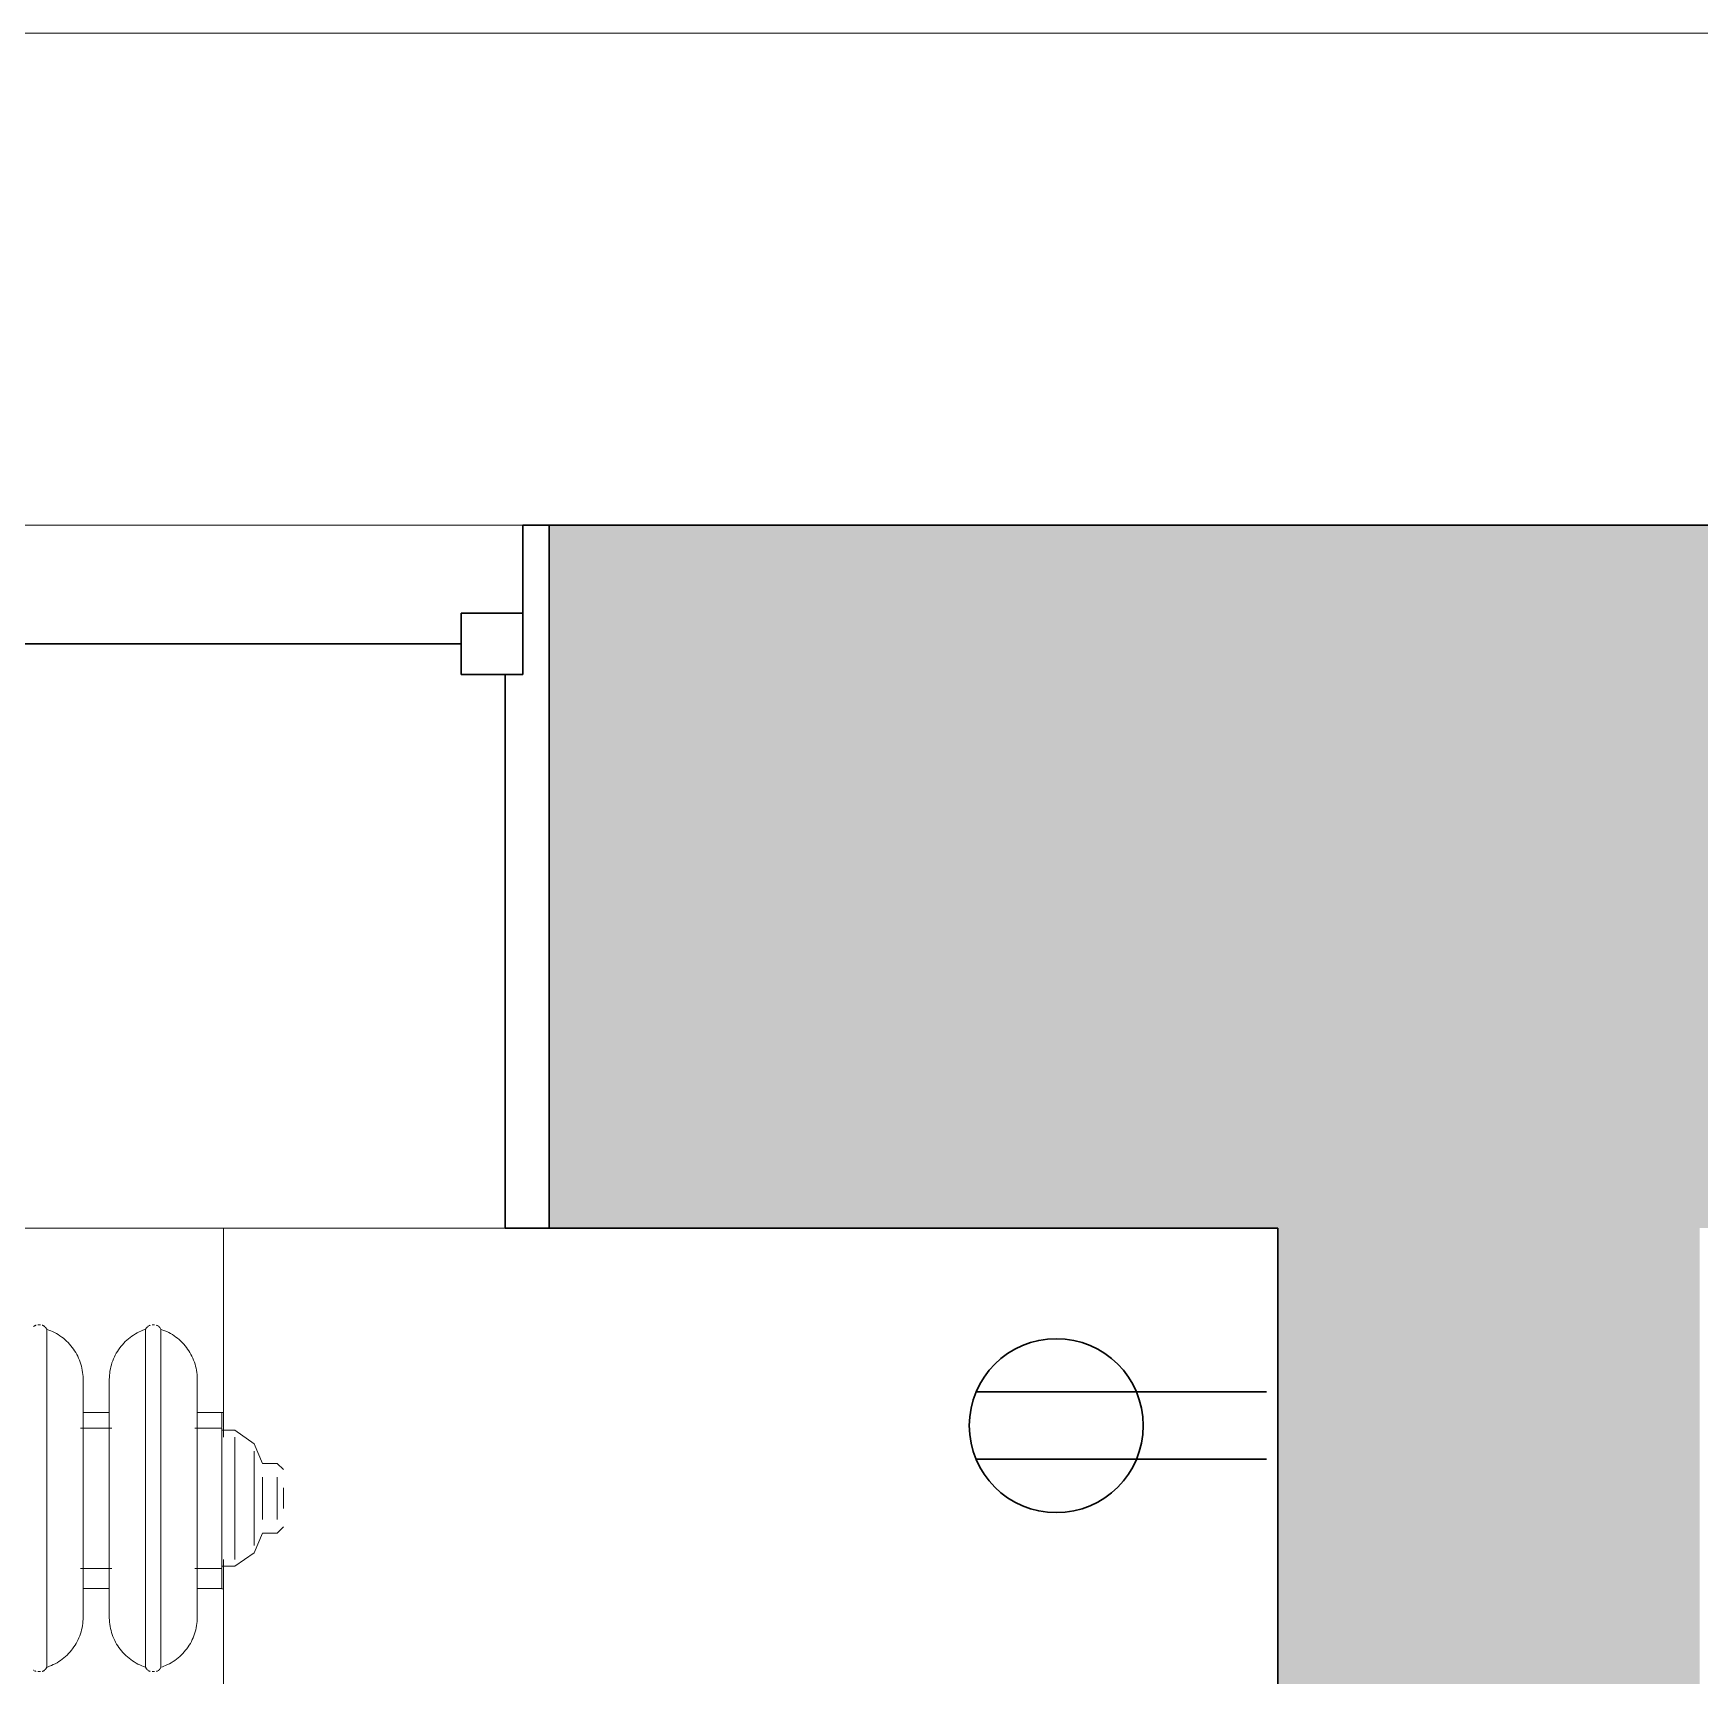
# Model space of a CAD drawing. Header units: inches. Extents: x -1176 to 1507, y -2563 to 978.
# Drawn here: x -392.24 to -344.82, y 530.95 to 577.68 of the extents above; entities that cross this region are included whole.
import ezdxf

# ---------------------------------------------------------------- set-up
doc = ezdxf.new("R2010")
doc.units = ezdxf.units.IN
doc.header["$MEASUREMENT"] = 0
for name, color, linetype, lineweight in [('A-ANNO-NOTE', 131, 'Continuous', 40), ('A-FLOR', 192, 'Continuous', 18), ('A-GENM', 13, 'Continuous', 18), ('A-GLAZ', 151, 'Continuous', 18), ('A-WALL', 113, 'Continuous', 18), ('A-WALL-PATT', 111, 'Continuous', 18), ('Q-CASE', 31, 'Continuous', 9)]:
    doc.layers.add(name, color=color, linetype=linetype, lineweight=lineweight)

# ---------------------------------------------------------------- blocks, each defined once
blk = doc.blocks.new('Double Hung - side window 4_ X 6_ 3_ H 3-6972675-2nd Floor Power _ Signal')
at = {"layer": 'A-GLAZ', "color": 8, "lineweight": 30}
for p, q in [((-20.865, 10), (-22.115, 10)), ((-20.865, 10), (-20.865, -5.75)), ((20.865, 10), (22.115, 10)), ((20.865, -5.75), (20.865, 10)), ((-21.365, -5.75), (-19.615, -5.75)), ((-21.365, -7.5), (-21.365, -5.75)), ((-21.365, -5.75), (-20.865, -5.75)), ((-21.365, -5.75), (-21.365, -10)), ((-19.615, -7.5), (-19.615, -5.75)), ((19.615, -7.5), (19.615, -5.75)), ((21.365, -5.75), (19.615, -5.75)), ((20.865, -5.75), (21.365, -5.75)), ((21.365, -7.5), (21.365, -5.75)), ((21.365, -5.75), (21.365, -10)), ((-19.615, -6.625), (19.615, -6.625)), ((-21.365, -7.5), (-19.615, -7.5)), ((21.365, -7.5), (19.615, -7.5)), ((-22.115, -10), (-21.365, -10)), ((22.115, -10), (21.365, -10))]:
    blk.add_line(p, q, dxfattribs=at)
blk = doc.blocks.new('Cast_Iron_Radiator_8182 - Cast_Iron_Radiator_8182-V113-2nd Floor Power _ Signal')
at = {"layer": 'A-GENM', "lineweight": 9}
for p, q in [((10.5, 4.933), (10.463, 4.933)), ((10.537, 4.933), (10.5, 4.933)), ((10.718, 4.809), (10.693, 4.848)), ((10.718, 1), (10.718, 4.809)), ((13.557, 4.848), (13.532, 4.809)), ((13.532, 1), (13.532, 4.809)), ((13.75, 4.933), (13.713, 4.933)), ((13.787, 4.933), (13.75, 4.933)), ((13.968, 4.809), (13.943, 4.848)), ((13.968, 1), (13.968, 4.809)), ((12.504, 2.438), (11.749, 2.438)), ((15.702, 2.438), (14.999, 2.438)), ((15.75, 2.438), (15.702, 2.438)), ((15.702, 2.438), (15.702, 2.291)), ((12.568, 2), (11.678, 2)), ((15.702, 2), (14.928, 2)), ((15.702, 2.296), (15.702, 2.192)), ((15.702, 2.188), (15.702, 2.013)), ((15.702, 2), (15.702, -2)), ((16.067, 1.935), (15.702, 1.935)), ((16.617, 1.55), (16.067, 1.935)), ((16.067, 1.743), (16.067, -1.743)), ((16.853, 0.993), (16.617, 1.55)), ((10.718, -1), (10.718, 1)), ((11.752, -1), (11.752, 1)), ((12.498, 1), (12.498, -1)), ((13.532, -1), (13.532, 1)), ((13.968, -1), (13.968, 1)), ((15.002, -1), (15.002, 1)), ((16.617, 1.342), (16.617, -1.342)), ((17.275, 0.993), (16.853, 0.993)), ((17.452, 0.816), (17.275, 0.993)), ((16.853, 0.602), (16.853, -0.602)), ((17.275, 0.602), (17.275, -0.602)), ((17.452, 0.294), (17.452, -0.294)), ((17.275, -0.993), (17.452, -0.816)), ((10.718, -4.809), (10.718, -1)), ((13.532, -4.809), (13.532, -1)), ((13.968, -4.809), (13.968, -1)), ((16.617, -1.55), (16.853, -0.993)), ((16.853, -0.993), (17.275, -0.993)), ((16.067, -1.935), (16.617, -1.55)), ((11.682, -2), (12.572, -2)), ((14.932, -2), (15.702, -2)), ((15.702, -1.935), (16.067, -1.935)), ((15.702, -2.017), (15.702, -2.287)), ((15.702, -2.301), (15.702, -2.452)), ((11.747, -2.562), (12.503, -2.562)), ((14.997, -2.562), (15.702, -2.562)), ((15.702, -2.436), (15.702, -2.551)), ((15.702, -2.565), (15.702, -2.575)), ((15.702, -2.575), (15.75, -2.575)), ((10.463, -4.933), (10.5, -4.933)), ((10.5, -4.933), (10.537, -4.933)), ((10.693, -4.848), (10.718, -4.809)), ((13.532, -4.809), (13.557, -4.848)), ((13.713, -4.933), (13.75, -4.933)), ((13.75, -4.933), (13.787, -4.933)), ((13.943, -4.848), (13.968, -4.809))]:
    blk.add_line(p, q, dxfattribs=at)
at = {"layer": 'A-GENM', "lineweight": 9, "flags": 128}
for points in [[(10.341, 4.887), (10.347, 4.892), (10.353, 4.896), (10.359, 4.901), (10.365, 4.905)], [(10.378, 4.912), (10.385, 4.915), (10.392, 4.918), (10.399, 4.921), (10.406, 4.924), (10.413, 4.926)], [(10.588, 4.925), (10.595, 4.923), (10.602, 4.921), (10.609, 4.918), (10.616, 4.915), (10.623, 4.912)], [(10.636, 4.904), (10.642, 4.9), (10.648, 4.896), (10.654, 4.891), (10.659, 4.887)], [(10.67, 4.876), (10.675, 4.871), (10.68, 4.865), (10.685, 4.859), (10.689, 4.854), (10.693, 4.848)], [(10.725, 4.806), (10.775, 4.789), (10.831, 4.767), (10.885, 4.743), (10.939, 4.716), (10.992, 4.688), (11.044, 4.657), (11.094, 4.624), (11.143, 4.59), (11.191, 4.553), (11.237, 4.515), (11.281, 4.474), (11.324, 4.432), (11.365, 4.389), (11.404, 4.343), (11.442, 4.296), (11.477, 4.248), (11.511, 4.198), (11.543, 4.147), (11.572, 4.095), (11.599, 4.042), (11.625, 3.987), (11.648, 3.932), (11.669, 3.876), (11.687, 3.819), (11.703, 3.761), (11.717, 3.703), (11.729, 3.644), (11.738, 3.585), (11.745, 3.525), (11.75, 3.465), (11.752, 3.405), (11.752, 3.383)], [(12.498, 3.383), (12.499, 3.443), (12.503, 3.503), (12.509, 3.563), (12.517, 3.622), (12.528, 3.681), (12.541, 3.74), (12.557, 3.798), (12.574, 3.855), (12.594, 3.911), (12.617, 3.967), (12.641, 4.022), (12.668, 4.076), (12.696, 4.128), (12.727, 4.18), (12.76, 4.23), (12.795, 4.279), (12.832, 4.326), (12.87, 4.372), (12.911, 4.416), (12.953, 4.459), (12.997, 4.5), (13.042, 4.539), (13.089, 4.576), (13.138, 4.612), (13.188, 4.645), (13.239, 4.677), (13.291, 4.706), (13.345, 4.733), (13.399, 4.758), (13.455, 4.781), (13.511, 4.802), (13.525, 4.806)], [(13.557, 4.848), (13.562, 4.854), (13.566, 4.86), (13.571, 4.866), (13.575, 4.872), (13.581, 4.877)], [(13.591, 4.887), (13.597, 4.892), (13.603, 4.896), (13.609, 4.901), (13.615, 4.905)], [(13.628, 4.912), (13.635, 4.915), (13.642, 4.918), (13.649, 4.921), (13.656, 4.924), (13.663, 4.926)], [(13.838, 4.925), (13.845, 4.923), (13.852, 4.921), (13.859, 4.918), (13.866, 4.915), (13.873, 4.912)], [(13.886, 4.904), (13.892, 4.9), (13.898, 4.896), (13.904, 4.891), (13.909, 4.887)], [(13.92, 4.876), (13.925, 4.871), (13.93, 4.865), (13.935, 4.859), (13.939, 4.854), (13.943, 4.848)], [(13.975, 4.806), (14.025, 4.789), (14.081, 4.767), (14.135, 4.743), (14.189, 4.716), (14.242, 4.688), (14.294, 4.657), (14.344, 4.624), (14.393, 4.59), (14.441, 4.553), (14.487, 4.515), (14.531, 4.474), (14.574, 4.432), (14.615, 4.389), (14.654, 4.343), (14.692, 4.296), (14.727, 4.248), (14.761, 4.198), (14.793, 4.147), (14.822, 4.095), (14.849, 4.042), (14.875, 3.987), (14.898, 3.932), (14.919, 3.876), (14.937, 3.819), (14.953, 3.761), (14.967, 3.703), (14.979, 3.644), (14.988, 3.585), (14.995, 3.525), (15, 3.465), (15.002, 3.405), (15.002, 3.383)], [(11.752, 3.383), (11.752, 3.381), (11.752, 3.375), (11.752, 3.366), (11.752, 3.353), (11.752, 3.336), (11.752, 3.315), (11.752, 3.29), (11.752, 3.262), (11.752, 3.23), (11.752, 3.195), (11.752, 3.156), (11.752, 3.114), (11.752, 3.068), (11.752, 3.019), (11.752, 2.967), (11.752, 2.911), (11.752, 2.853), (11.752, 2.792), (11.752, 2.727), (11.752, 2.66), (11.752, 2.591), (11.752, 2.518), (11.752, 2.444)], [(11.752, 1), (11.752, 1.095), (11.752, 1.19), (11.752, 1.285), (11.752, 1.38), (11.752, 1.473), (11.752, 1.566), (11.752, 1.659), (11.752, 1.75), (11.752, 1.839), (11.752, 1.928), (11.752, 2.015), (11.752, 2.1), (11.752, 2.184), (11.752, 2.266), (11.752, 2.346), (11.752, 2.423), (11.752, 2.498), (11.752, 2.571), (11.752, 2.642), (11.752, 2.71), (11.752, 2.775), (11.752, 2.837), (11.752, 2.896), (11.752, 2.952), (11.752, 3.005), (11.752, 3.055), (11.752, 3.102), (11.752, 3.145), (11.752, 3.185), (11.752, 3.221), (11.752, 3.254), (11.752, 3.283), (11.752, 3.309), (11.752, 3.33), (11.752, 3.348), (11.752, 3.363), (11.752, 3.373), (11.752, 3.38), (11.752, 3.383), (11.752, 3.383)], [(12.498, 2.438), (12.498, 2.498), (12.498, 2.571), (12.498, 2.642), (12.498, 2.71), (12.498, 2.775), (12.498, 2.837), (12.498, 2.896), (12.498, 2.952), (12.498, 3.005), (12.498, 3.055), (12.498, 3.102), (12.498, 3.145), (12.498, 3.185), (12.498, 3.221), (12.498, 3.254), (12.498, 3.283), (12.498, 3.309), (12.498, 3.33), (12.498, 3.348), (12.498, 3.363), (12.498, 3.373), (12.498, 3.38), (12.498, 3.383), (12.498, 3.383)], [(12.498, 3.383), (12.498, 3.381), (12.498, 3.375), (12.498, 3.366), (12.498, 3.353), (12.498, 3.336), (12.498, 3.315), (12.498, 3.29), (12.498, 3.262), (12.498, 3.23), (12.498, 3.195), (12.498, 3.156), (12.498, 3.114), (12.498, 3.068), (12.498, 3.019), (12.498, 2.967), (12.498, 2.911), (12.498, 2.853), (12.498, 2.792), (12.498, 2.727), (12.498, 2.66), (12.498, 2.591), (12.498, 2.518), (12.498, 2.444), (12.498, 2.367), (12.498, 2.288), (12.498, 2.206), (12.498, 2.123), (12.498, 2.038), (12.498, 1.952), (12.498, 1.864), (12.498, 1.774), (12.498, 1.683), (12.498, 1.591), (12.498, 1.499), (12.498, 1.405), (12.498, 1.311), (12.498, 1.216), (12.498, 1.121), (12.498, 1.026), (12.498, 1)], [(15.002, 3.383), (15.002, 3.381), (15.002, 3.375), (15.002, 3.366), (15.002, 3.353), (15.002, 3.336), (15.002, 3.315), (15.002, 3.29), (15.002, 3.262), (15.002, 3.23), (15.002, 3.195), (15.002, 3.156), (15.002, 3.114), (15.002, 3.068), (15.002, 3.019), (15.002, 2.967), (15.002, 2.911), (15.002, 2.853), (15.002, 2.792), (15.002, 2.727), (15.002, 2.66), (15.002, 2.591), (15.002, 2.518), (15.002, 2.444)], [(15.002, 1), (15.002, 1.095), (15.002, 1.19), (15.002, 1.285), (15.002, 1.38), (15.002, 1.473), (15.002, 1.566), (15.002, 1.659), (15.002, 1.75), (15.002, 1.839), (15.002, 1.928), (15.002, 2.015), (15.002, 2.1), (15.002, 2.184), (15.002, 2.266), (15.002, 2.346), (15.002, 2.423), (15.002, 2.498), (15.002, 2.571), (15.002, 2.642), (15.002, 2.71), (15.002, 2.775), (15.002, 2.837), (15.002, 2.896), (15.002, 2.952), (15.002, 3.005), (15.002, 3.055), (15.002, 3.102), (15.002, 3.145), (15.002, 3.185), (15.002, 3.221), (15.002, 3.254), (15.002, 3.283), (15.002, 3.309), (15.002, 3.33), (15.002, 3.348), (15.002, 3.363), (15.002, 3.373), (15.002, 3.38), (15.002, 3.383), (15.002, 3.383)], [(11.752, -3.383), (11.752, -3.381), (11.752, -3.375), (11.752, -3.366), (11.752, -3.353), (11.752, -3.336), (11.752, -3.315), (11.752, -3.29), (11.752, -3.262), (11.752, -3.23), (11.752, -3.195), (11.752, -3.156), (11.752, -3.114), (11.752, -3.068), (11.752, -3.019), (11.752, -2.967), (11.752, -2.911), (11.752, -2.853), (11.752, -2.792), (11.752, -2.727), (11.752, -2.66), (11.752, -2.591), (11.752, -2.518), (11.752, -2.444), (11.752, -2.367), (11.752, -2.288), (11.752, -2.206), (11.752, -2.123), (11.752, -2.038), (11.752, -1.952), (11.752, -1.864), (11.752, -1.774), (11.752, -1.683), (11.752, -1.591), (11.752, -1.499), (11.752, -1.405), (11.752, -1.311), (11.752, -1.216), (11.752, -1.121), (11.752, -1.026), (11.752, -1)], [(12.498, -1), (12.498, -1.095), (12.498, -1.19), (12.498, -1.285), (12.498, -1.38), (12.498, -1.473), (12.498, -1.566), (12.498, -1.659), (12.498, -1.75), (12.498, -1.839), (12.498, -1.928), (12.498, -2.015), (12.498, -2.1), (12.498, -2.184), (12.498, -2.266), (12.498, -2.346), (12.498, -2.423), (12.498, -2.498), (12.498, -2.571), (12.498, -2.642), (12.498, -2.71), (12.498, -2.775), (12.498, -2.837), (12.498, -2.896), (12.498, -2.952), (12.498, -3.005), (12.498, -3.055), (12.498, -3.102), (12.498, -3.145), (12.498, -3.185), (12.498, -3.221), (12.498, -3.254), (12.498, -3.283), (12.498, -3.309), (12.498, -3.33), (12.498, -3.348), (12.498, -3.363), (12.498, -3.373), (12.498, -3.38), (12.498, -3.383), (12.498, -3.383)], [(15.002, -3.383), (15.002, -3.381), (15.002, -3.375), (15.002, -3.366), (15.002, -3.353), (15.002, -3.336), (15.002, -3.315), (15.002, -3.29), (15.002, -3.262), (15.002, -3.23), (15.002, -3.195), (15.002, -3.156), (15.002, -3.114), (15.002, -3.068), (15.002, -3.019), (15.002, -2.967), (15.002, -2.911), (15.002, -2.853), (15.002, -2.792), (15.002, -2.727), (15.002, -2.66), (15.002, -2.591), (15.002, -2.518), (15.002, -2.444), (15.002, -2.367), (15.002, -2.288), (15.002, -2.206), (15.002, -2.123), (15.002, -2.038), (15.002, -1.952), (15.002, -1.864), (15.002, -1.774), (15.002, -1.683), (15.002, -1.591), (15.002, -1.499), (15.002, -1.405), (15.002, -1.311), (15.002, -1.216), (15.002, -1.121), (15.002, -1.026), (15.002, -1)], [(11.752, -2.571), (11.752, -2.642), (11.752, -2.71), (11.752, -2.775), (11.752, -2.837), (11.752, -2.896), (11.752, -2.952), (11.752, -3.005), (11.752, -3.055), (11.752, -3.102), (11.752, -3.145), (11.752, -3.185), (11.752, -3.221), (11.752, -3.254), (11.752, -3.283), (11.752, -3.309), (11.752, -3.33), (11.752, -3.348), (11.752, -3.363), (11.752, -3.373), (11.752, -3.38), (11.752, -3.383), (11.752, -3.383)], [(12.498, -3.383), (12.498, -3.381), (12.498, -3.375), (12.498, -3.366), (12.498, -3.353), (12.498, -3.336), (12.498, -3.315), (12.498, -3.29), (12.498, -3.262), (12.498, -3.23), (12.498, -3.195), (12.498, -3.156), (12.498, -3.114), (12.498, -3.068), (12.498, -3.019), (12.498, -2.967), (12.498, -2.911), (12.498, -2.853), (12.498, -2.792), (12.498, -2.727), (12.498, -2.66), (12.498, -2.591), (12.498, -2.562)], [(15.002, -2.571), (15.002, -2.642), (15.002, -2.71), (15.002, -2.775), (15.002, -2.837), (15.002, -2.896), (15.002, -2.952), (15.002, -3.005), (15.002, -3.055), (15.002, -3.102), (15.002, -3.145), (15.002, -3.185), (15.002, -3.221), (15.002, -3.254), (15.002, -3.283), (15.002, -3.309), (15.002, -3.33), (15.002, -3.348), (15.002, -3.363), (15.002, -3.373), (15.002, -3.38), (15.002, -3.383), (15.002, -3.383)], [(11.752, -3.383), (11.751, -3.443), (11.747, -3.503), (11.741, -3.563), (11.733, -3.622), (11.722, -3.681), (11.709, -3.74), (11.693, -3.798), (11.676, -3.855), (11.656, -3.911), (11.633, -3.967), (11.609, -4.022), (11.582, -4.076), (11.554, -4.128), (11.523, -4.18), (11.49, -4.23), (11.455, -4.279), (11.418, -4.326), (11.38, -4.372), (11.339, -4.416), (11.297, -4.459), (11.253, -4.5), (11.208, -4.539), (11.161, -4.576), (11.112, -4.612), (11.062, -4.645), (11.011, -4.677), (10.959, -4.706), (10.905, -4.733), (10.851, -4.758), (10.795, -4.781), (10.739, -4.802)], [(13.532, -4.809), (13.475, -4.789), (13.419, -4.767), (13.365, -4.743), (13.311, -4.716), (13.258, -4.688), (13.206, -4.657), (13.156, -4.624), (13.107, -4.59), (13.059, -4.553), (13.013, -4.515), (12.969, -4.474), (12.926, -4.432), (12.885, -4.389), (12.846, -4.343), (12.808, -4.296), (12.773, -4.248), (12.739, -4.198), (12.707, -4.147), (12.678, -4.095), (12.651, -4.042), (12.625, -3.987), (12.602, -3.932), (12.581, -3.876), (12.563, -3.819), (12.547, -3.761), (12.533, -3.703), (12.521, -3.644), (12.512, -3.585), (12.505, -3.525), (12.5, -3.465), (12.498, -3.405), (12.498, -3.383)], [(15.002, -3.383), (15.001, -3.443), (14.997, -3.503), (14.991, -3.563), (14.983, -3.622), (14.972, -3.681), (14.959, -3.74), (14.943, -3.798), (14.926, -3.855), (14.906, -3.911), (14.883, -3.967), (14.859, -4.022), (14.832, -4.076), (14.804, -4.128), (14.773, -4.18), (14.74, -4.23), (14.705, -4.279), (14.668, -4.326), (14.63, -4.372), (14.589, -4.416), (14.547, -4.459), (14.503, -4.5), (14.458, -4.539), (14.411, -4.576), (14.362, -4.612), (14.312, -4.645), (14.261, -4.677), (14.209, -4.706), (14.155, -4.733), (14.101, -4.758), (14.045, -4.781), (13.989, -4.802)], [(10.364, -4.904), (10.358, -4.9), (10.352, -4.896), (10.346, -4.891), (10.341, -4.887)], [(10.412, -4.925), (10.405, -4.923), (10.398, -4.921), (10.391, -4.918), (10.384, -4.915), (10.377, -4.912)], [(10.622, -4.912), (10.615, -4.915), (10.608, -4.918), (10.601, -4.921), (10.594, -4.924), (10.587, -4.926)], [(10.659, -4.887), (10.653, -4.892), (10.647, -4.896), (10.641, -4.901), (10.635, -4.905)], [(10.693, -4.848), (10.688, -4.854), (10.684, -4.86), (10.679, -4.866), (10.675, -4.872), (10.669, -4.877)], [(13.58, -4.876), (13.575, -4.871), (13.57, -4.865), (13.565, -4.859), (13.561, -4.854), (13.557, -4.848)], [(13.614, -4.904), (13.608, -4.9), (13.602, -4.896), (13.596, -4.891), (13.591, -4.887)], [(13.662, -4.925), (13.655, -4.923), (13.648, -4.921), (13.641, -4.918), (13.634, -4.915), (13.627, -4.912)], [(13.872, -4.912), (13.865, -4.915), (13.858, -4.918), (13.851, -4.921), (13.844, -4.924), (13.837, -4.926)], [(13.909, -4.887), (13.903, -4.892), (13.897, -4.896), (13.891, -4.901), (13.885, -4.905)], [(13.943, -4.848), (13.938, -4.854), (13.934, -4.86), (13.929, -4.866), (13.925, -4.872), (13.919, -4.877)]]:
    blk.add_lwpolyline(points, dxfattribs=at)
blk = doc.blocks.new('Desk7 - Desk-7646935-2nd Floor Power _ Signal')
at = {"layer": 'Q-CASE'}
for p, q in [((2316.75, 493.829), (2225.832, 493.829)), ((2326.183, 493.829), (2320.237, 493.829)), ((2326.183, 484.566), (2326.183, 493.829))]:
    blk.add_line(p, q, dxfattribs=at)

msp = doc.modelspace()

# ---------------------------------------------------------------- hatches: boundary and pattern name
at = {"layer": 'A-WALL-PATT', "lineweight": 9}
h = msp.add_hatch(color=7, dxfattribs=at)
h.paths.add_polyline_path([(-105.014, 543.684), (-97.765, 543.684), (-97.765, 563.684), (-152.067, 563.684), (-152.067, 543.684)], flags=0)
h.paths.add_polyline_path([(-196.298, 543.684), (-196.298, 563.684), (-264.813, 563.684), (-264.813, 543.684), (-208.509, 543.684)], flags=0)
h.paths.add_polyline_path([(-53.535, 543.684), (1.715, 543.684), (1.715, 563.684), (-53.535, 563.684)], flags=0)
h.paths.add_polyline_path([(-556.571, 543.684), (-516.709, 543.684), (-516.709, 563.684), (-590.071, 563.684), (-590.071, 543.684), (-570.035, 543.684)], flags=0)
h.paths.add_polyline_path([(-476.709, 543.684), (-421.788, 543.684), (-421.788, 563.684), (-476.709, 563.684)], flags=0)
h.paths.add_polyline_path([(-356.821, 543.684), (-309.043, 543.684), (-309.043, 563.684), (-377.558, 563.684), (-377.558, 543.684)], flags=0)
h = msp.add_hatch(color=7, dxfattribs=at)
h.paths.add_polyline_path([(-344.821, 106.468), (-344.821, 307.076), (-356.821, 307.076), (-356.821, 106.468), (-347.27, 106.468)], flags=0)
h.paths.add_polyline_path([(-347.27, 343.076), (-344.821, 343.076), (-344.821, 543.684), (-356.821, 543.684), (-356.821, 343.076)], flags=0)

# ---------------------------------------------------------------- linework, layer by layer
at = {"layer": 'A-ANNO-NOTE', "lineweight": 30}
for p, q in [((-357.147, 539.02), (-365.411, 539.02)), ((-357.147, 537.104), (-365.411, 537.104))]:
    msp.add_line(p, q, dxfattribs=at)
msp.add_circle((-363.129, 538.062), 2.475, dxfattribs=at)
at = {"layer": 'A-FLOR'}
msp.add_line((-5.285, 577.684), (-473.093, 577.684), dxfattribs=at)
at = {"layer": 'A-WALL', "lineweight": 9}
for p, q in [((-421.788, 563.684), (-377.558, 563.684)), ((-386.821, 543.684), (-421.788, 543.684))]:
    msp.add_line(p, q, dxfattribs=at)
at = {"layer": 'A-WALL', "color": 8, "lineweight": 30}
for p, q in [((-309.043, 563.684), (-377.558, 563.684)), ((-377.558, 563.684), (-377.558, 543.684)), ((-377.558, 543.684), (-356.821, 543.684)), ((-356.821, 543.684), (-356.821, 443.333))]:
    msp.add_line(p, q, dxfattribs=at)

# ---------------------------------------------------------------- block references
at = {"layer": 'A-GENM', "lineweight": 9}
msp.add_blockref('Cast_Iron_Radiator_8182 - Cast_Iron_Radiator_8182-V113-2nd Floor Power _ Signal', (-402.571, 535.994), dxfattribs=at)
at = {"layer": 'A-GLAZ', "rotation": 180}
msp.add_blockref('Double Hung - side window 4_ X 6_ 3_ H 3-6972675-2nd Floor Power _ Signal', (-399.673, 553.684), dxfattribs=at)
at = {"layer": 'Q-CASE', "rotation": 90.00000000000006}
msp.add_blockref('Desk7 - Desk-7646935-2nd Floor Power _ Signal', (107.008, -1782.499), dxfattribs=at)

doc.saveas('drawing.dxf')
